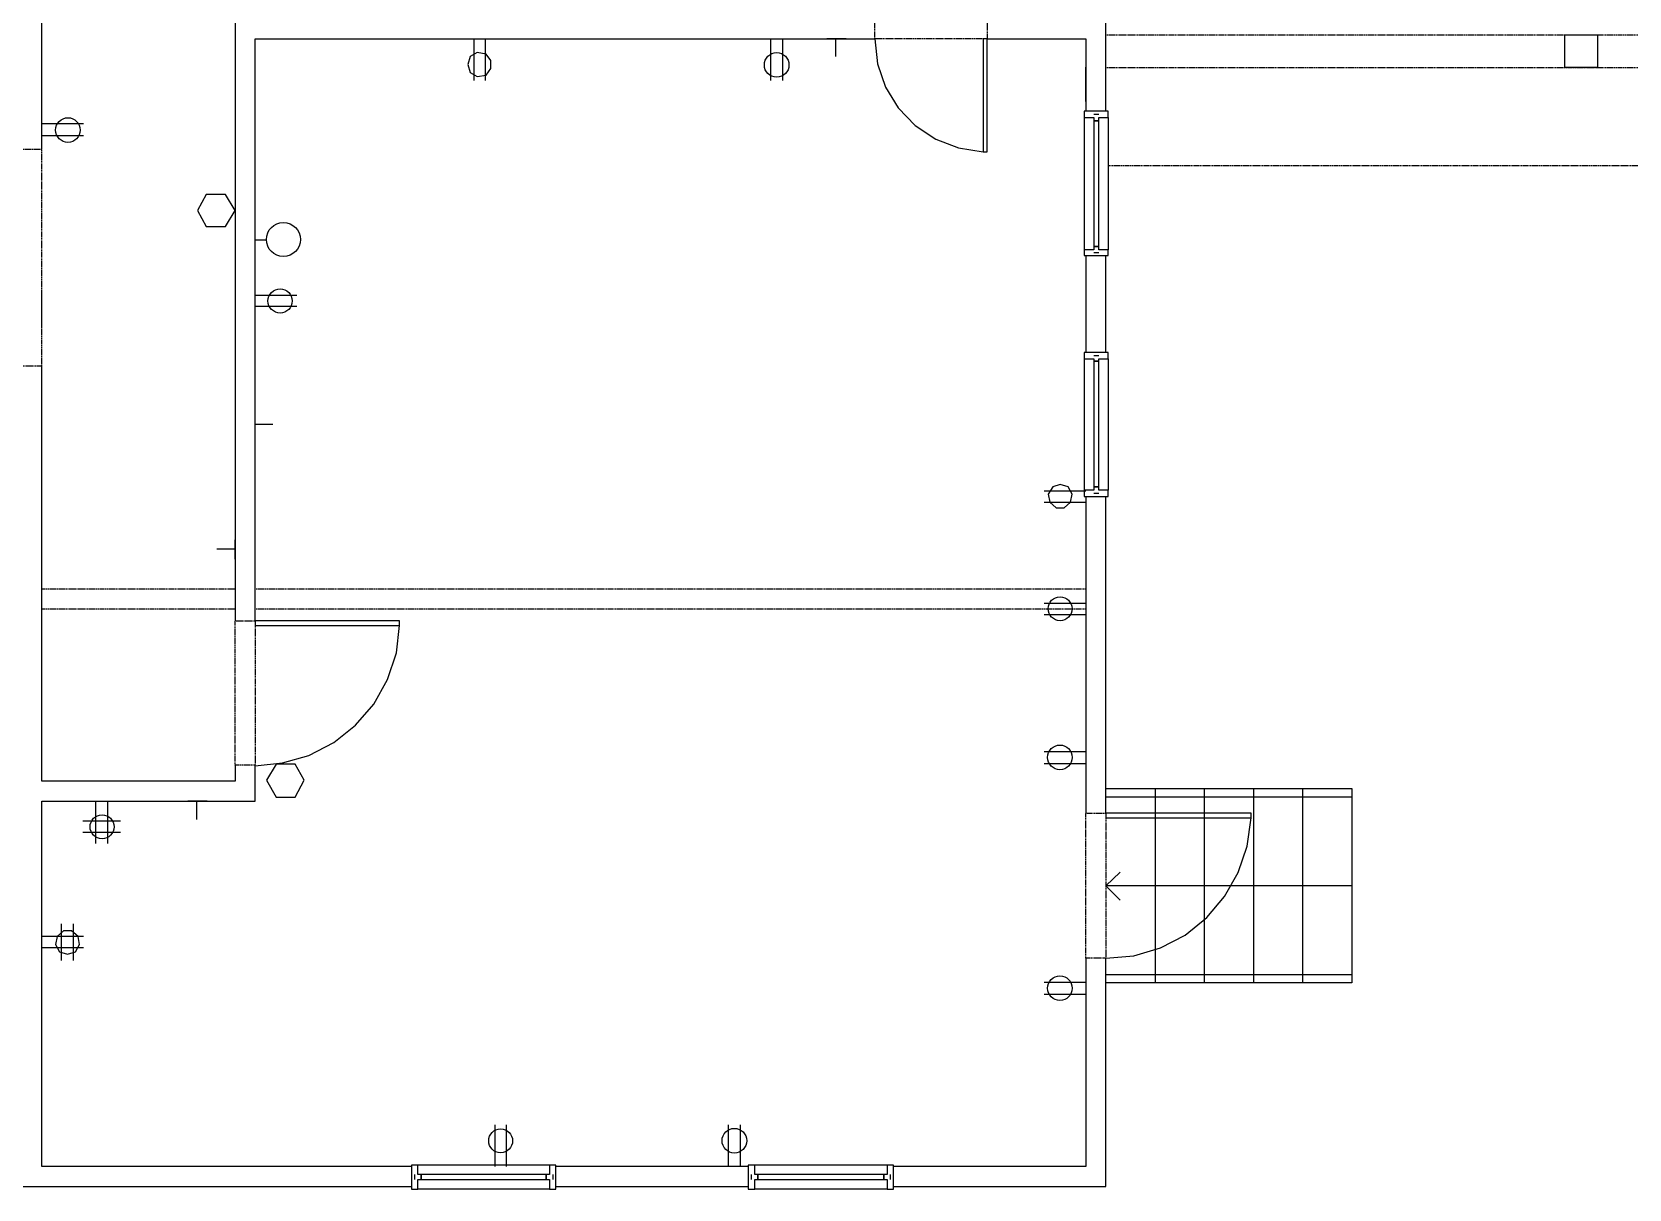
# Model space of a CAD drawing. Header units: inches. Extents: x -625442 to 34963, y -27993 to 66986.
# Drawn here: x 2733.6 to 3123.4, y 10956.8 to 11239.3 of the extents above; entities that cross this region are included whole.
import ezdxf

# ---------------------------------------------------------------- set-up
doc = ezdxf.new("R2010")
doc.units = ezdxf.units.IN
doc.header["$LTSCALE"] = 0.5
doc.header["$MEASUREMENT"] = 0
doc.linetypes.add('HIDDEN2', pattern=[0.1875, 0.125, -0.0625])
for name, color, linetype in [('A-ANNO-TEXT', 30, 'Continuous'), ('P-ABOVE', 201, 'HIDDEN2'), ('P-BELOW-LIGHT', 143, 'Continuous'), ('P-BELOW-MED', 145, 'Continuous'), ('P-DOOR', 51, 'Continuous'), ('P-RAILING', 60, 'Continuous'), ('P-WALL', 90, 'Continuous'), ('P-WINDOW', 213, 'Continuous')]:
    doc.layers.add(name, color=color, linetype=linetype)

msp = doc.modelspace()

# ---------------------------------------------------------------- linework, layer by layer
at = {"layer": 'A-ANNO-TEXT'}
for points in [[(2995.69576, 11030.88297), (2999.21731, 11034.20887)], [(3055.69576, 11030.88297), (2995.69576, 11030.88297), (2999.21731, 11027.36143)]]:
    msp.add_lwpolyline(points, dxfattribs=at)
at = {"layer": 'P-ABOVE'}
for p, q in [((2995.69576, 11238.61587), (3499.69576, 11238.61587)), ((2995.69576, 11230.61587), (3499.69576, 11230.61587))]:
    msp.add_line(p, q, dxfattribs=at)
for points in [[(2987.69576, 11453.95697), (2987.69576, 11581.95697), (3499.69576, 11581.95697), (3499.69576, 11206.61587), (2996.28269, 11206.61587)], [(2736.07995, 11103.36802), (2783.22947, 11103.36802)], [(2788.1205, 11103.36802), (2990.80474, 11103.36802)], [(2736.07995, 11098.47699), (2783.22947, 11098.47699)], [(2788.1205, 11098.47699), (2990.80474, 11098.47699)]]:
    msp.add_lwpolyline(points, dxfattribs=at)
for points in [[(2939.35111, 11237.57785), (2939.35111, 11242.46888), (2966.74087, 11242.46888), (2966.74087, 11237.57785)], [(2736.07995, 11157.75626), (2736.07995, 11210.57937), (2731.18892, 11210.57937), (2731.18892, 11157.75626)], [(2788.1205, 11060.32697), (2783.22947, 11060.32697), (2783.22947, 11095.54237), (2788.1205, 11095.54237)], [(2995.69576, 11013.17745), (2990.80474, 11013.17745), (2990.80474, 11048.5885), (2995.69576, 11048.5885)]]:
    msp.add_lwpolyline(points, close=True, dxfattribs=at)
at = {"layer": 'P-BELOW-LIGHT'}
for points in [[(2841.53053, 11227.40451), (2841.53053, 11237.57785)], [(2844.26951, 11227.40451), (2844.26951, 11237.57785)], [(2913.91776, 11227.40451), (2913.91776, 11237.57785)], [(2916.85238, 11227.40451), (2916.85238, 11237.57785)], [(2932.30803, 11237.57785), (2927.61264, 11237.57785)], [(2929.7647, 11233.27375), (2929.7647, 11237.57785)], [(2990.80474, 11222.31784), (2990.80474, 11230.73041)], [(2746.25329, 11216.83989), (2736.07995, 11216.83989)], [(2990.41345, 11218.40502), (2992.76115, 11218.40502), (2992.76115, 11217.62245), (2993.93499, 11217.62245), (2993.93499, 11218.40502), (2996.28269, 11218.40502), (2996.28269, 11219.97015), (2990.41345, 11219.97015), (2990.41345, 11218.40502), (2990.41345, 11186.12423)], [(2992.76115, 11219.18758), (2993.93499, 11219.18758)], [(2996.28269, 11218.40502), (2996.28269, 11186.12423)], [(2746.25329, 11213.90527), (2736.07995, 11213.90527)], [(2788.1205, 11185.92859), (2788.1205, 11190.81962)], [(2790.85947, 11188.47192), (2788.1205, 11188.47192)], [(2993.93499, 11185.34166), (2992.76115, 11185.34166)], [(2736.07995, 11166.9514), (2736.07995, 11175.36396)], [(2798.29384, 11174.97268), (2788.1205, 11174.97268)], [(2798.29384, 11172.23371), (2788.1205, 11172.23371)], [(2990.41345, 11159.51703), (2992.76115, 11159.51703), (2992.76115, 11158.93011), (2993.93499, 11158.93011), (2993.93499, 11159.51703), (2996.28269, 11159.51703), (2996.28269, 11161.08216), (2990.41345, 11161.08216), (2990.41345, 11159.51703), (2990.41345, 11127.43188)], [(2992.76115, 11160.2996), (2993.93499, 11160.2996)], [(2996.28269, 11159.51703), (2996.28269, 11127.43188)], [(2788.1205, 11140.93112), (2788.1205, 11145.62651)], [(2792.4246, 11143.47446), (2788.1205, 11143.47446)], [(2980.6314, 11127.23624), (2990.80474, 11127.23624)], [(2993.93499, 11126.64932), (2992.76115, 11126.64932)], [(2980.6314, 11124.49726), (2990.80474, 11124.49726)], [(2783.22947, 11110.60674), (2783.22947, 11115.30213)], [(2778.72972, 11113.15008), (2783.22947, 11113.15008)], [(2980.6314, 11099.84648), (2990.80474, 11099.84648)], [(2980.6314, 11097.1075), (2990.80474, 11097.1075)], [(2980.6314, 11063.65287), (2990.80474, 11063.65287)], [(2980.6314, 11060.71825), (2990.80474, 11060.71825)], [(2749.18791, 11041.15413), (2749.18791, 11051.52311)], [(2752.12253, 11041.15413), (2752.12253, 11051.52311)], [(2776.38203, 11051.52311), (2771.68664, 11051.52311)], [(2773.83869, 11047.02337), (2773.83869, 11051.52311)], [(2755.25278, 11046.63208), (2746.05765, 11046.63208)], [(2755.25278, 11043.89311), (2746.05765, 11043.89311)], [(2740.77534, 11021.59002), (2740.77534, 11012.59052)], [(2743.70996, 11021.59002), (2743.70996, 11012.59052)], [(2746.25329, 11018.45976), (2736.07995, 11018.45976)], [(2746.25329, 11015.72078), (2736.07995, 11015.72078)], [(2980.6314, 11007.30821), (2990.80474, 11007.30821)], [(2980.6314, 11004.37359), (2990.80474, 11004.37359)], [(2846.6172, 10972.48409), (2846.6172, 10962.31075)], [(2849.35618, 10972.48409), (2849.35618, 10962.31075)], [(2903.54878, 10972.48409), (2903.54878, 10962.31075)], [(2906.4834, 10972.48409), (2906.4834, 10962.31075)], [(2827.05309, 10959.18049), (2827.05309, 10960.35433)], [(2859.9208, 10962.70203), (2859.9208, 10960.35433), (2859.13824, 10960.35433), (2859.13824, 10959.18049), (2859.9208, 10959.18049), (2859.9208, 10956.83279), (2861.48593, 10956.83279), (2861.48593, 10962.70203), (2859.9208, 10962.70203), (2827.83565, 10962.70203)], [(2860.70337, 10960.35433), (2860.70337, 10959.18049)], [(2909.22237, 10959.18049), (2909.22237, 10960.35433)], [(2942.28573, 10962.70203), (2942.28573, 10960.35433), (2941.50316, 10960.35433), (2941.50316, 10959.18049), (2942.28573, 10959.18049), (2942.28573, 10956.83279), (2943.85086, 10956.83279), (2943.85086, 10962.70203), (2942.28573, 10962.70203), (2910.00494, 10962.70203)], [(2943.06829, 10960.35433), (2943.06829, 10959.18049)], [(2859.9208, 10956.83279), (2827.83565, 10956.83279)], [(2942.28573, 10956.83279), (2910.00494, 10956.83279)]]:
    msp.add_lwpolyline(points, dxfattribs=at)
for points in [[(2839.9654, 11231.31734), (2840.55233, 11229.36092), (2842.3131, 11228.38272), (2844.46515, 11228.774), (2845.639, 11230.33913), (2845.639, 11232.29554), (2844.46515, 11233.86067), (2842.3131, 11234.25195), (2840.55233, 11233.27375)], [(2776.18639, 11191.79782), (2780.88178, 11191.79782), (2783.22947, 11195.71065), (2780.88178, 11199.62347), (2776.18639, 11199.62347), (2774.03434, 11195.71065)], [(2992.76115, 11186.12423), (2990.41345, 11186.12423), (2990.41345, 11184.75474), (2996.28269, 11184.75474), (2996.28269, 11186.12423), (2993.93499, 11186.12423), (2993.93499, 11186.90679), (2992.76115, 11186.90679)], [(2984.54422, 11128.80137), (2982.78345, 11128.21445), (2981.6096, 11126.45368), (2982.00088, 11124.49726), (2983.56601, 11123.12778), (2985.52242, 11123.12778), (2987.08755, 11124.49726), (2987.47884, 11126.45368), (2986.50063, 11128.21445)], [(2992.76115, 11127.43188), (2990.41345, 11127.43188), (2990.41345, 11125.86675), (2996.28269, 11125.86675), (2996.28269, 11127.43188), (2993.93499, 11127.43188), (2993.93499, 11128.21445), (2992.76115, 11128.21445)], [(2793.20717, 11052.50132), (2797.90256, 11052.50132), (2800.05461, 11056.60978), (2797.90256, 11060.52261), (2793.20717, 11060.52261), (2790.85947, 11056.60978)], [(2742.34047, 11014.15565), (2744.29688, 11014.74258), (2745.27509, 11016.50335), (2744.8838, 11018.45976), (2743.31867, 11019.82925), (2741.36226, 11019.82925), (2739.79713, 11018.45976), (2739.40585, 11016.50335), (2740.38406, 11014.74258)], [(2827.83565, 10960.35433), (2827.83565, 10962.70203), (2826.27052, 10962.70203), (2826.27052, 10956.83279), (2827.83565, 10956.83279), (2827.83565, 10959.18049), (2828.61822, 10959.18049), (2828.61822, 10960.35433)], [(2910.00494, 10960.35433), (2910.00494, 10962.70203), (2908.43981, 10962.70203), (2908.43981, 10956.83279), (2910.00494, 10956.83279), (2910.00494, 10959.18049), (2910.7875, 10959.18049), (2910.7875, 10960.35433)]]:
    msp.add_lwpolyline(points, close=True, dxfattribs=at)
for centre, radius in [((2915.35756, 11231.25008), 3.00568), ((2742.40772, 11215.34507), 3.00568), ((2794.9925, 11188.62559), 4.15051), ((2794.19274, 11173.62528), 2.95672), ((2984.51266, 11098.49592), 2.91586), ((2984.47697, 11062.21307), 3.00568), ((2750.74028, 11045.26685), 2.92186), ((2984.47697, 11005.86842), 3.00568), ((2848.00563, 10968.60282), 2.91586), ((2905.0436, 10968.63852), 3.00568)]:
    msp.add_circle(centre, radius, dxfattribs=at)
at = {"layer": 'P-BELOW-MED'}
for points in [[(2995.69576, 11054.5885), (3007.69576, 11054.5885), (3007.69576, 11007.17745), (2995.69576, 11007.17745)], [(3007.69576, 11054.5885), (3019.69576, 11054.5885), (3019.69576, 11007.17745), (3007.69576, 11007.17745)], [(3019.69576, 11054.5885), (3031.69576, 11054.5885), (3031.69576, 11007.17745), (3019.69576, 11007.17745)], [(3031.69576, 11054.5885), (3043.69576, 11054.5885), (3043.69576, 11007.17745), (3031.69576, 11007.17745)], [(3043.69576, 11054.5885), (3055.69576, 11054.5885), (3055.69576, 11007.17745), (3043.69576, 11007.17745)]]:
    msp.add_lwpolyline(points, dxfattribs=at)
at = {"layer": 'P-DOOR'}
for points in [[(2939.35111, 11237.57785), (2939.93804, 11231.51298), (2941.89445, 11225.83938), (2945.02471, 11220.75271), (2949.13317, 11216.44861), (2954.21984, 11213.12271), (2959.69779, 11210.97066), (2965.76267, 11209.99245)], [(2788.1205, 11060.13132), (2794.7723, 11060.91389), (2801.22846, 11062.67466), (2807.29333, 11065.80492), (2812.57564, 11070.10902), (2817.07539, 11075.19569), (2820.40129, 11081.26057), (2822.55334, 11087.71673), (2823.33591, 11094.36853)], [(2995.69576, 11013.17745), (3002.54321, 11013.76437), (3008.99936, 11015.72078), (3015.06424, 11018.85104), (3020.34655, 11023.15515), (3024.65066, 11028.24182), (3027.97656, 11034.11105), (3030.12861, 11040.56721), (3031.10681, 11047.41465)]]:
    msp.add_lwpolyline(points, dxfattribs=at)
for points in [[(2965.76267, 11237.57785), (2965.76267, 11209.99245), (2966.74087, 11209.99245), (2966.74087, 11237.57785)], [(2788.1205, 11094.36853), (2823.33591, 11094.36853), (2823.33591, 11095.54237), (2788.1205, 11095.54237)], [(2995.69576, 11047.41465), (3031.10681, 11047.41465), (3031.10681, 11048.5885), (2995.69576, 11048.5885)]]:
    msp.add_lwpolyline(points, close=True, dxfattribs=at)
at = {"layer": 'P-RAILING'}
for p, q in [((2995.69576, 11052.5885), (3055.69576, 11052.5885)), ((2995.69576, 11009.17745), (3055.69576, 11009.17745))]:
    msp.add_line(p, q, dxfattribs=at)
at = {"layer": 'P-WALL'}
for points in [[(2995.69576, 11219.97015), (2995.69576, 11376.67871)], [(2736.07995, 11210.57937), (2736.07995, 11334.61587), (2739.99277, 11334.61587)], [(2783.22947, 11273.77147), (2783.22947, 11095.54237)], [(2788.1205, 11095.54237), (2788.1205, 11237.57785), (2939.35111, 11237.57785)], [(2966.74087, 11237.57785), (2990.80474, 11237.57785), (2990.80474, 11219.97015)], [(2990.80474, 11184.75474), (2990.80474, 11161.08216)], [(2995.69576, 11161.08216), (2995.69576, 11184.75474)], [(2783.22947, 11060.32697), (2783.22947, 11056.41414), (2736.07995, 11056.41414), (2736.07995, 11157.75626)], [(2990.80474, 11125.86675), (2990.80474, 11048.5885)], [(2995.69576, 11048.5885), (2995.69576, 11125.86675)], [(2678.36581, 11098.47699), (2731.18892, 11098.47699), (2731.18892, 10957.41972), (2826.27052, 10957.41972)], [(2826.27052, 10962.31075), (2736.07995, 10962.31075), (2736.07995, 11051.52311), (2788.1205, 11051.52311), (2788.1205, 11060.32697)], [(2990.80474, 11013.17745), (2990.80474, 10962.31075), (2943.85086, 10962.31075)], [(2943.85086, 10957.41972), (2995.69576, 10957.41972), (2995.69576, 11013.17745)], [(2908.43981, 10962.31075), (2861.48593, 10962.31075)], [(2861.48593, 10957.41972), (2908.43981, 10957.41972)]]:
    msp.add_lwpolyline(points, dxfattribs=at)
msp.add_lwpolyline([(3107.69576, 11238.61587), (3115.69576, 11238.61587), (3115.69576, 11230.61587), (3107.69576, 11230.61587)], close=True, dxfattribs=at)
at = {"layer": 'P-WINDOW'}
for points in [[(2992.76115, 11217.62245), (2992.76115, 11186.90679), (2993.93499, 11186.90679), (2993.93499, 11217.62245)], [(2992.76115, 11158.93011), (2992.76115, 11128.21445), (2993.93499, 11128.21445), (2993.93499, 11158.93011)], [(2859.13824, 10960.35433), (2828.61822, 10960.35433), (2828.61822, 10959.18049), (2859.13824, 10959.18049)], [(2941.50316, 10960.35433), (2910.7875, 10960.35433), (2910.7875, 10959.18049), (2941.50316, 10959.18049)]]:
    msp.add_lwpolyline(points, close=True, dxfattribs=at)

doc.saveas('drawing.dxf')
